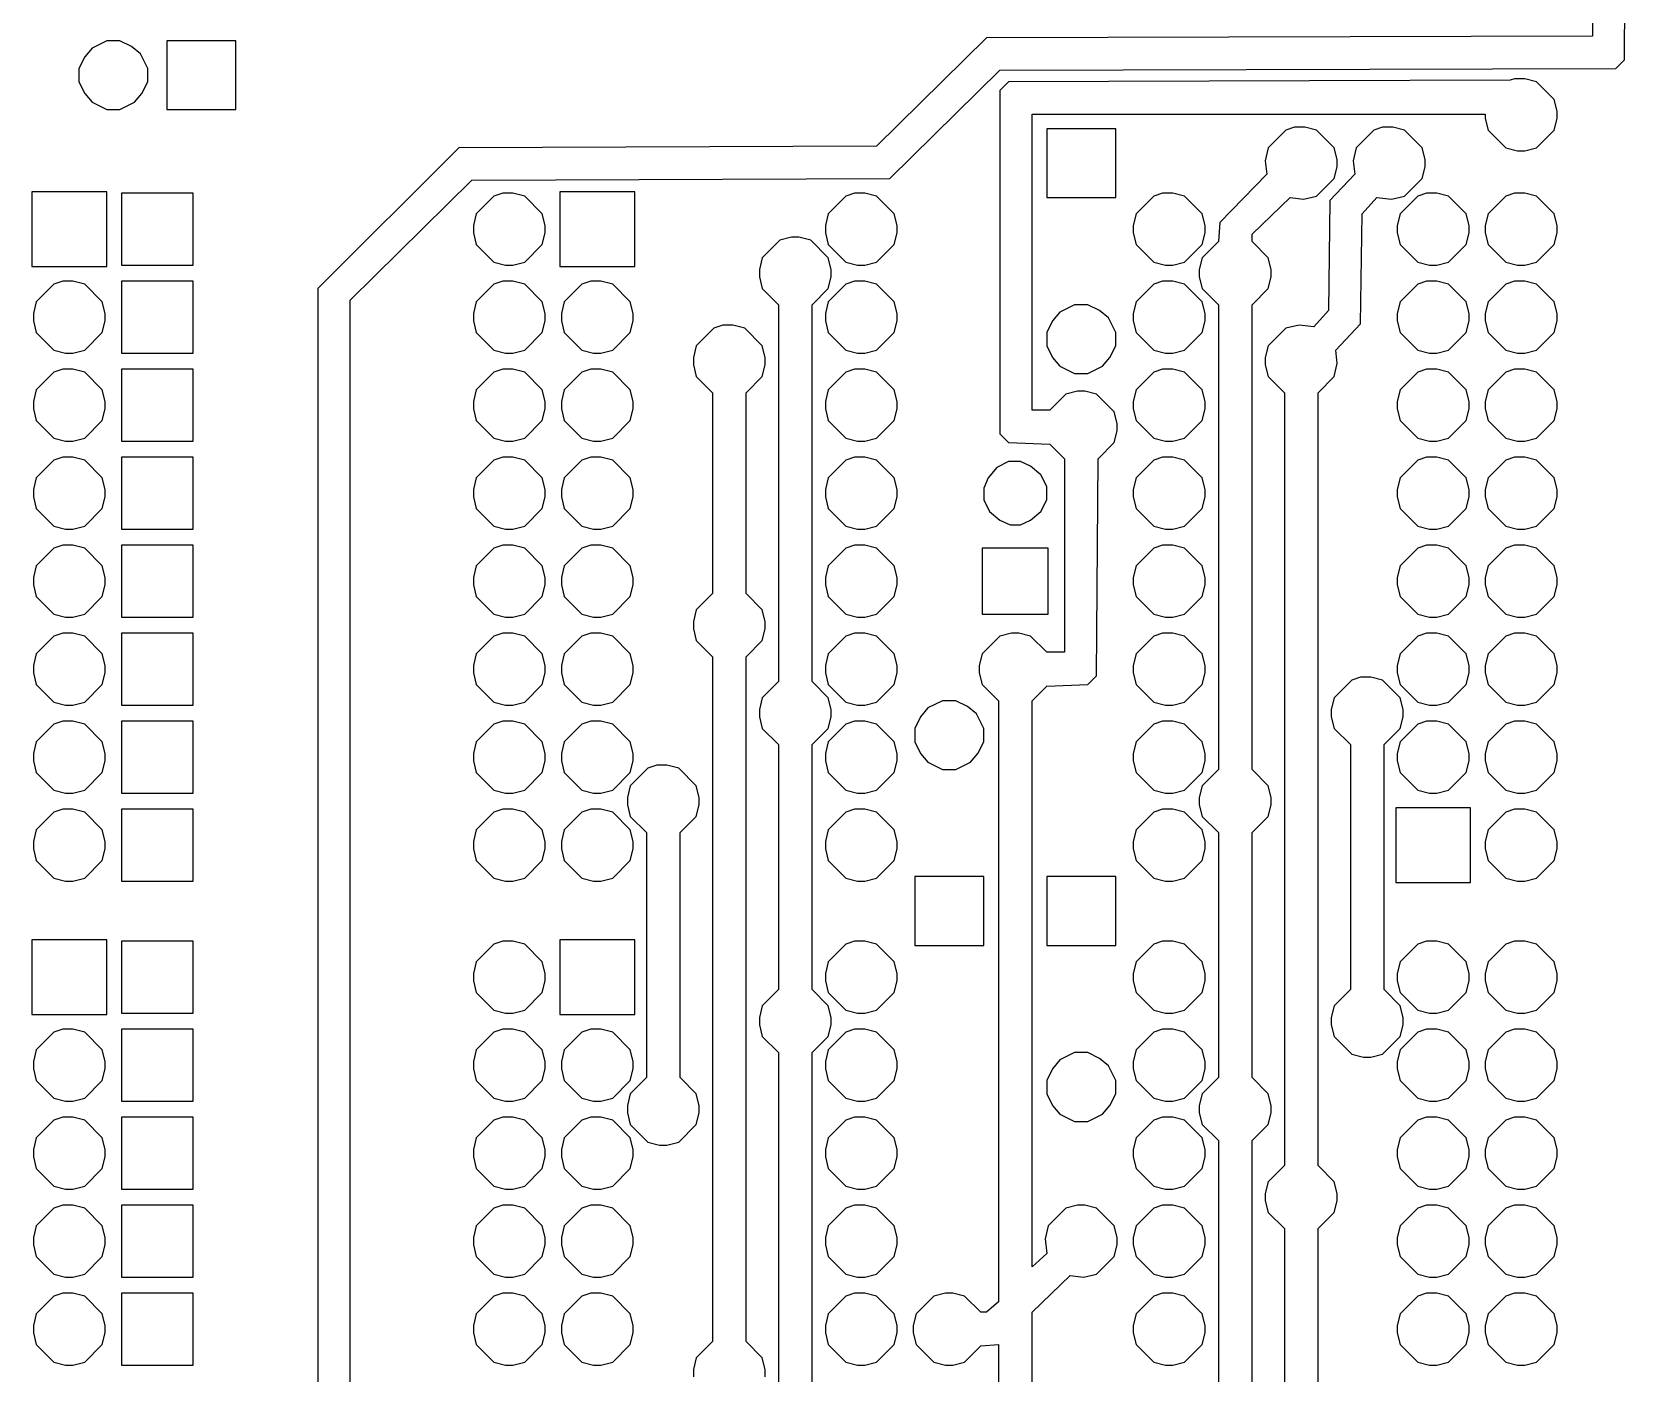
# Model space of a CAD drawing. Header units: millimetres. Extents: x 2 to 82, y 1 to 183.
# Drawn here: x 2.12 to 48.13, y 82.36 to 121.07 of the extents above; entities that cross this region are included whole.
import ezdxf

# ---------------------------------------------------------------- set-up
doc = ezdxf.new("R2010")
doc.units = ezdxf.units.MM
doc.layers.add('Default', color=70, linetype='Continuous')

msp = doc.modelspace()

# ---------------------------------------------------------------- linework, layer by layer
at = {"layer": 'Default'}
for points in [[(47.159333, 129.074333), (47.159333, 120.946333), (29.675667, 120.904), (26.500667, 117.771333), (14.435667, 117.729), (10.371667, 113.665), (10.371667, 51.054)], [(11.303, 51.731333), (11.303, 113.326333), (14.816667, 116.797667), (26.881667, 116.84), (30.056667, 119.972667), (47.836667, 120.015), (48.090667, 120.269), (48.133, 129.074333)], [(4.275667, 120.819333), (4.275667, 120.819333), (3.852333, 120.607667), (3.640667, 120.353667), (3.471333, 120.015), (3.471333, 119.634), (3.640667, 119.295333), (3.852333, 119.041333), (4.275667, 118.829667), (4.656667, 118.829667), (5.08, 119.041333), (5.291667, 119.295333), (5.461, 119.634), (5.461, 120.015), (5.249333, 120.438333), (4.995333, 120.65), (4.656667, 120.819333), (4.275667, 120.819333)], [(6.011333, 120.819333), (6.011333, 120.819333), (6.011333, 118.829667), (8.001, 118.829667), (8.001, 120.819333), (6.011333, 120.819333)], [(44.915667, 119.718667), (44.915667, 119.718667), (44.788667, 119.676333), (30.310667, 119.634), (30.056667, 119.38), (30.056667, 109.474), (30.310667, 109.22), (31.496, 109.177667), (31.919333, 108.754333), (31.919333, 103.166333), (31.411333, 103.166333), (30.945667, 103.632), (30.607, 103.716667), (30.395333, 103.716667), (30.056667, 103.632), (29.548667, 103.124), (29.464, 102.785333), (29.464, 102.573667), (29.548667, 102.235), (30.014333, 101.769333), (30.014333, 84.412667), (29.675667, 84.116333), (29.506333, 84.116333), (29.040667, 84.582), (28.702, 84.666667), (28.490333, 84.666667), (28.151667, 84.582), (27.643667, 84.074), (27.559, 83.735333), (27.559, 83.523667), (27.643667, 83.185), (28.151667, 82.677), (28.490333, 82.592333), (28.702, 82.592333), (29.040667, 82.677), (29.506333, 83.142667), (30.014333, 83.185), (30.014333, 62.822667)], [(30.988, 63.838667), (30.988, 84.116333), (32.088667, 85.174667), (32.469667, 85.132333), (32.850667, 85.217), (33.358667, 85.725), (33.443333, 86.063667), (33.443333, 86.275333), (33.358667, 86.614), (32.850667, 87.122), (32.512, 87.206667), (32.300333, 87.206667), (31.961667, 87.122), (31.453667, 86.614), (31.369, 86.233), (31.411333, 85.809667), (30.988, 85.428667), (30.988, 101.769333), (31.411333, 102.192667), (32.596667, 102.235), (32.850667, 102.489), (32.893, 108.754333), (33.358667, 109.22), (33.443333, 109.558667), (33.443333, 109.770333), (33.358667, 110.109), (32.850667, 110.617), (32.512, 110.701667), (32.300333, 110.701667), (31.961667, 110.617), (31.496, 110.151333), (30.988, 110.151333), (30.988, 118.702667), (44.069, 118.702667), (44.069, 118.575667), (44.153667, 118.237), (44.661667, 117.729), (45.000333, 117.644333), (45.212, 117.644333), (45.550667, 117.729), (46.058667, 118.237), (46.143333, 118.575667), (46.143333, 118.787333), (46.058667, 119.126), (45.550667, 119.634), (45.212, 119.718667), (44.915667, 119.718667)], [(31.411333, 118.279333), (31.411333, 118.279333), (31.411333, 116.289667), (33.401, 116.289667), (33.401, 118.279333), (31.411333, 118.279333)], [(38.565667, 118.321667), (38.565667, 118.321667), (38.311667, 118.237), (37.803667, 117.729), (37.719, 117.348), (37.761333, 116.967), (36.406667, 115.57), (36.364333, 115.019667), (35.898667, 114.554), (35.814, 114.215333), (35.814, 114.003667), (35.898667, 113.665), (36.364333, 113.199333), (36.364333, 99.779667), (35.898667, 99.314), (35.814, 98.975333), (35.814, 98.763667), (35.898667, 98.425), (36.364333, 97.959333), (36.364333, 90.889667), (35.898667, 90.424), (35.814, 90.085333), (35.814, 89.873667), (35.898667, 89.535), (36.364333, 89.069333), (36.364333, 78.189667)], [(37.338, 78.189667), (37.338, 89.069333), (37.803667, 89.535), (37.888333, 89.873667), (37.888333, 90.085333), (37.803667, 90.424), (37.338, 90.889667), (37.338, 97.959333), (37.803667, 98.425), (37.888333, 98.763667), (37.888333, 98.975333), (37.803667, 99.314), (37.338, 99.779667), (37.338, 113.199333), (37.803667, 113.665), (37.888333, 114.003667), (37.888333, 114.215333), (37.803667, 114.554), (37.338, 115.019667), (37.338, 115.231333), (38.438667, 116.289667), (38.819667, 116.247333), (39.200667, 116.332), (39.708667, 116.84), (39.793333, 117.178667), (39.793333, 117.390333), (39.708667, 117.729), (39.200667, 118.237), (38.862, 118.321667), (38.565667, 118.321667)], [(41.105667, 118.321667), (41.105667, 118.321667), (40.851667, 118.237), (40.343667, 117.729), (40.259, 117.348), (40.301333, 116.967), (39.581667, 116.205), (39.539333, 113.03), (39.116, 112.564333), (38.692667, 112.606667), (38.311667, 112.522), (37.803667, 112.014), (37.719, 111.675333), (37.719, 111.463667), (37.803667, 111.125), (38.269333, 110.659333), (38.269333, 88.349667), (37.803667, 87.884), (37.719, 87.545333), (37.719, 87.333667), (37.803667, 86.995), (38.269333, 86.529333), (38.269333, 66.759667)], [(39.243, 66.759667), (39.243, 86.529333), (39.708667, 86.995), (39.793333, 87.333667), (39.793333, 87.545333), (39.708667, 87.884), (39.243, 88.349667), (39.243, 110.659333), (39.708667, 111.125), (39.793333, 111.506), (39.751, 111.887), (40.470667, 112.649), (40.513, 115.824), (40.936333, 116.289667), (41.359667, 116.247333), (41.740667, 116.332), (42.248667, 116.84), (42.333333, 117.178667), (42.333333, 117.390333), (42.248667, 117.729), (41.740667, 118.237), (41.402, 118.321667), (41.105667, 118.321667)], [(2.116667, 116.459), (2.116667, 116.459), (2.116667, 114.3), (4.275667, 114.3), (4.275667, 116.459), (2.116667, 116.459)], [(17.356667, 116.459), (17.356667, 116.459), (17.356667, 114.3), (19.515667, 114.3), (19.515667, 116.459), (17.356667, 116.459)], [(4.699, 116.416667), (4.699, 116.416667), (4.699, 114.342333), (6.773333, 114.342333), (6.773333, 116.416667), (4.699, 116.416667)], [(15.705667, 116.416667), (15.705667, 116.416667), (15.451667, 116.332), (14.943667, 115.824), (14.859, 115.485333), (14.859, 115.273667), (14.943667, 114.935), (15.451667, 114.427), (15.790333, 114.342333), (16.002, 114.342333), (16.340667, 114.427), (16.848667, 114.935), (16.933333, 115.273667), (16.933333, 115.485333), (16.848667, 115.824), (16.340667, 116.332), (16.002, 116.416667), (15.705667, 116.416667)], [(25.865667, 116.416667), (25.865667, 116.416667), (25.611667, 116.332), (25.103667, 115.824), (25.019, 115.485333), (25.019, 115.273667), (25.103667, 114.935), (25.611667, 114.427), (25.950333, 114.342333), (26.162, 114.342333), (26.500667, 114.427), (27.008667, 114.935), (27.093333, 115.273667), (27.093333, 115.485333), (27.008667, 115.824), (26.500667, 116.332), (26.162, 116.416667), (25.865667, 116.416667)], [(34.755667, 116.416667), (34.755667, 116.416667), (34.501667, 116.332), (33.993667, 115.824), (33.909, 115.485333), (33.909, 115.273667), (33.993667, 114.935), (34.501667, 114.427), (34.840333, 114.342333), (35.052, 114.342333), (35.390667, 114.427), (35.898667, 114.935), (35.983333, 115.273667), (35.983333, 115.485333), (35.898667, 115.824), (35.390667, 116.332), (35.052, 116.416667), (34.755667, 116.416667)], [(42.375667, 116.416667), (42.375667, 116.416667), (42.121667, 116.332), (41.613667, 115.824), (41.529, 115.485333), (41.529, 115.273667), (41.613667, 114.935), (42.121667, 114.427), (42.460333, 114.342333), (42.672, 114.342333), (43.010667, 114.427), (43.518667, 114.935), (43.603333, 115.273667), (43.603333, 115.485333), (43.518667, 115.824), (43.010667, 116.332), (42.672, 116.416667), (42.375667, 116.416667)], [(44.915667, 116.416667), (44.915667, 116.416667), (44.661667, 116.332), (44.153667, 115.824), (44.069, 115.485333), (44.069, 115.273667), (44.153667, 114.935), (44.661667, 114.427), (45.000333, 114.342333), (45.212, 114.342333), (45.550667, 114.427), (46.058667, 114.935), (46.143333, 115.273667), (46.143333, 115.485333), (46.058667, 115.824), (45.550667, 116.332), (45.212, 116.416667), (44.915667, 116.416667)], [(24.638, 80.729667), (24.638, 91.609333), (25.103667, 92.075), (25.188333, 92.413667), (25.188333, 92.625333), (25.103667, 92.964), (24.638, 93.429667), (24.638, 100.499333), (25.103667, 100.965), (25.188333, 101.303667), (25.188333, 101.515333), (25.103667, 101.854), (24.638, 102.319667), (24.638, 113.199333), (25.103667, 113.665), (25.188333, 114.003667), (25.188333, 114.215333), (25.103667, 114.554), (24.595667, 115.062), (24.257, 115.146667), (24.045333, 115.146667), (23.706667, 115.062), (23.198667, 114.554), (23.114, 114.215333), (23.114, 114.003667), (23.198667, 113.665), (23.664333, 113.199333), (23.664333, 102.319667), (23.198667, 101.854), (23.114, 101.515333), (23.114, 101.303667), (23.198667, 100.965), (23.664333, 100.499333), (23.664333, 93.429667), (23.198667, 92.964), (23.114, 92.625333), (23.114, 92.413667), (23.198667, 92.075), (23.664333, 91.609333), (23.664333, 80.729667)], [(3.005667, 113.876667), (3.005667, 113.876667), (2.751667, 113.792), (2.243667, 113.284), (2.159, 112.945333), (2.159, 112.733667), (2.243667, 112.395), (2.751667, 111.887), (3.090333, 111.802333), (3.302, 111.802333), (3.640667, 111.887), (4.148667, 112.395), (4.233333, 112.733667), (4.233333, 112.945333), (4.148667, 113.284), (3.640667, 113.792), (3.302, 113.876667), (3.005667, 113.876667)], [(4.699, 113.876667), (4.699, 113.876667), (4.699, 111.802333), (6.773333, 111.802333), (6.773333, 113.876667), (4.699, 113.876667)], [(15.705667, 113.876667), (15.705667, 113.876667), (15.451667, 113.792), (14.943667, 113.284), (14.859, 112.945333), (14.859, 112.733667), (14.943667, 112.395), (15.451667, 111.887), (15.790333, 111.802333), (16.002, 111.802333), (16.340667, 111.887), (16.848667, 112.395), (16.933333, 112.733667), (16.933333, 112.945333), (16.848667, 113.284), (16.340667, 113.792), (16.002, 113.876667), (15.705667, 113.876667)], [(18.245667, 113.876667), (18.245667, 113.876667), (17.991667, 113.792), (17.483667, 113.284), (17.399, 112.945333), (17.399, 112.733667), (17.483667, 112.395), (17.991667, 111.887), (18.330333, 111.802333), (18.542, 111.802333), (18.880667, 111.887), (19.388667, 112.395), (19.473333, 112.733667), (19.473333, 112.945333), (19.388667, 113.284), (18.880667, 113.792), (18.542, 113.876667), (18.245667, 113.876667)], [(25.865667, 113.876667), (25.865667, 113.876667), (25.611667, 113.792), (25.103667, 113.284), (25.019, 112.945333), (25.019, 112.733667), (25.103667, 112.395), (25.611667, 111.887), (25.950333, 111.802333), (26.162, 111.802333), (26.500667, 111.887), (27.008667, 112.395), (27.093333, 112.733667), (27.093333, 112.945333), (27.008667, 113.284), (26.500667, 113.792), (26.162, 113.876667), (25.865667, 113.876667)], [(34.755667, 113.876667), (34.755667, 113.876667), (34.501667, 113.792), (33.993667, 113.284), (33.909, 112.945333), (33.909, 112.733667), (33.993667, 112.395), (34.501667, 111.887), (34.840333, 111.802333), (35.052, 111.802333), (35.390667, 111.887), (35.898667, 112.395), (35.983333, 112.733667), (35.983333, 112.945333), (35.898667, 113.284), (35.390667, 113.792), (35.052, 113.876667), (34.755667, 113.876667)], [(42.375667, 113.876667), (42.375667, 113.876667), (42.121667, 113.792), (41.613667, 113.284), (41.529, 112.945333), (41.529, 112.733667), (41.613667, 112.395), (42.121667, 111.887), (42.460333, 111.802333), (42.672, 111.802333), (43.010667, 111.887), (43.518667, 112.395), (43.603333, 112.733667), (43.603333, 112.945333), (43.518667, 113.284), (43.010667, 113.792), (42.672, 113.876667), (42.375667, 113.876667)], [(44.915667, 113.876667), (44.915667, 113.876667), (44.661667, 113.792), (44.153667, 113.284), (44.069, 112.945333), (44.069, 112.733667), (44.153667, 112.395), (44.661667, 111.887), (45.000333, 111.802333), (45.212, 111.802333), (45.550667, 111.887), (46.058667, 112.395), (46.143333, 112.733667), (46.143333, 112.945333), (46.058667, 113.284), (45.550667, 113.792), (45.212, 113.876667), (44.915667, 113.876667)], [(32.215667, 113.199333), (32.215667, 113.199333), (31.792333, 112.987667), (31.580667, 112.733667), (31.411333, 112.395), (31.411333, 112.014), (31.580667, 111.675333), (31.792333, 111.421333), (32.215667, 111.209667), (32.596667, 111.209667), (33.02, 111.421333), (33.231667, 111.675333), (33.401, 112.014), (33.401, 112.395), (33.189333, 112.818333), (32.935333, 113.03), (32.596667, 113.199333), (32.215667, 113.199333)], [(22.055667, 112.606667), (22.055667, 112.606667), (21.801667, 112.522), (21.293667, 112.014), (21.209, 111.675333), (21.209, 111.463667), (21.293667, 111.125), (21.759333, 110.659333), (21.759333, 104.859667), (21.293667, 104.394), (21.209, 104.055333), (21.209, 103.843667), (21.293667, 103.505), (21.759333, 103.039333), (21.759333, 83.269667), (21.293667, 82.804), (21.209, 82.465333), (21.209, 82.253667)], [(23.283333, 82.253667), (23.283333, 82.465333), (23.198667, 82.804), (22.733, 83.269667), (22.733, 103.039333), (23.198667, 103.505), (23.283333, 103.843667), (23.283333, 104.055333), (23.198667, 104.394), (22.733, 104.859667), (22.733, 110.659333), (23.198667, 111.125), (23.283333, 111.463667), (23.283333, 111.675333), (23.198667, 112.014), (22.690667, 112.522), (22.352, 112.606667), (22.055667, 112.606667)], [(3.005667, 111.336667), (3.005667, 111.336667), (2.751667, 111.252), (2.243667, 110.744), (2.159, 110.405333), (2.159, 110.193667), (2.243667, 109.855), (2.751667, 109.347), (3.090333, 109.262333), (3.302, 109.262333), (3.640667, 109.347), (4.148667, 109.855), (4.233333, 110.193667), (4.233333, 110.405333), (4.148667, 110.744), (3.640667, 111.252), (3.302, 111.336667), (3.005667, 111.336667)], [(4.699, 111.336667), (4.699, 111.336667), (4.699, 109.262333), (6.773333, 109.262333), (6.773333, 111.336667), (4.699, 111.336667)], [(15.705667, 111.336667), (15.705667, 111.336667), (15.451667, 111.252), (14.943667, 110.744), (14.859, 110.405333), (14.859, 110.193667), (14.943667, 109.855), (15.451667, 109.347), (15.790333, 109.262333), (16.002, 109.262333), (16.340667, 109.347), (16.848667, 109.855), (16.933333, 110.193667), (16.933333, 110.405333), (16.848667, 110.744), (16.340667, 111.252), (16.002, 111.336667), (15.705667, 111.336667)], [(18.245667, 111.336667), (18.245667, 111.336667), (17.991667, 111.252), (17.483667, 110.744), (17.399, 110.405333), (17.399, 110.193667), (17.483667, 109.855), (17.991667, 109.347), (18.330333, 109.262333), (18.542, 109.262333), (18.880667, 109.347), (19.388667, 109.855), (19.473333, 110.193667), (19.473333, 110.405333), (19.388667, 110.744), (18.880667, 111.252), (18.542, 111.336667), (18.245667, 111.336667)], [(25.865667, 111.336667), (25.865667, 111.336667), (25.611667, 111.252), (25.103667, 110.744), (25.019, 110.405333), (25.019, 110.193667), (25.103667, 109.855), (25.611667, 109.347), (25.950333, 109.262333), (26.162, 109.262333), (26.500667, 109.347), (27.008667, 109.855), (27.093333, 110.193667), (27.093333, 110.405333), (27.008667, 110.744), (26.500667, 111.252), (26.162, 111.336667), (25.865667, 111.336667)], [(34.755667, 111.336667), (34.755667, 111.336667), (34.501667, 111.252), (33.993667, 110.744), (33.909, 110.405333), (33.909, 110.193667), (33.993667, 109.855), (34.501667, 109.347), (34.840333, 109.262333), (35.052, 109.262333), (35.390667, 109.347), (35.898667, 109.855), (35.983333, 110.193667), (35.983333, 110.405333), (35.898667, 110.744), (35.390667, 111.252), (35.052, 111.336667), (34.755667, 111.336667)], [(42.375667, 111.336667), (42.375667, 111.336667), (42.121667, 111.252), (41.613667, 110.744), (41.529, 110.405333), (41.529, 110.193667), (41.613667, 109.855), (42.121667, 109.347), (42.460333, 109.262333), (42.672, 109.262333), (43.010667, 109.347), (43.518667, 109.855), (43.603333, 110.193667), (43.603333, 110.405333), (43.518667, 110.744), (43.010667, 111.252), (42.672, 111.336667), (42.375667, 111.336667)], [(44.915667, 111.336667), (44.915667, 111.336667), (44.661667, 111.252), (44.153667, 110.744), (44.069, 110.405333), (44.069, 110.193667), (44.153667, 109.855), (44.661667, 109.347), (45.000333, 109.262333), (45.212, 109.262333), (45.550667, 109.347), (46.058667, 109.855), (46.143333, 110.193667), (46.143333, 110.405333), (46.058667, 110.744), (45.550667, 111.252), (45.212, 111.336667), (44.915667, 111.336667)], [(3.005667, 108.796667), (3.005667, 108.796667), (2.751667, 108.712), (2.243667, 108.204), (2.159, 107.865333), (2.159, 107.653667), (2.243667, 107.315), (2.751667, 106.807), (3.090333, 106.722333), (3.302, 106.722333), (3.640667, 106.807), (4.148667, 107.315), (4.233333, 107.653667), (4.233333, 107.865333), (4.148667, 108.204), (3.640667, 108.712), (3.302, 108.796667), (3.005667, 108.796667)], [(4.699, 108.796667), (4.699, 108.796667), (4.699, 106.722333), (6.773333, 106.722333), (6.773333, 108.796667), (4.699, 108.796667)], [(15.705667, 108.796667), (15.705667, 108.796667), (15.451667, 108.712), (14.943667, 108.204), (14.859, 107.865333), (14.859, 107.653667), (14.943667, 107.315), (15.451667, 106.807), (15.790333, 106.722333), (16.002, 106.722333), (16.340667, 106.807), (16.848667, 107.315), (16.933333, 107.653667), (16.933333, 107.865333), (16.848667, 108.204), (16.340667, 108.712), (16.002, 108.796667), (15.705667, 108.796667)], [(18.245667, 108.796667), (18.245667, 108.796667), (17.991667, 108.712), (17.483667, 108.204), (17.399, 107.865333), (17.399, 107.653667), (17.483667, 107.315), (17.991667, 106.807), (18.330333, 106.722333), (18.542, 106.722333), (18.880667, 106.807), (19.388667, 107.315), (19.473333, 107.653667), (19.473333, 107.865333), (19.388667, 108.204), (18.880667, 108.712), (18.542, 108.796667), (18.245667, 108.796667)], [(25.865667, 108.796667), (25.865667, 108.796667), (25.611667, 108.712), (25.103667, 108.204), (25.019, 107.865333), (25.019, 107.653667), (25.103667, 107.315), (25.611667, 106.807), (25.950333, 106.722333), (26.162, 106.722333), (26.500667, 106.807), (27.008667, 107.315), (27.093333, 107.653667), (27.093333, 107.865333), (27.008667, 108.204), (26.500667, 108.712), (26.162, 108.796667), (25.865667, 108.796667)], [(30.310667, 108.669667), (30.310667, 108.669667), (29.972, 108.500333), (29.718, 108.204), (29.591, 107.907667), (29.591, 107.569), (29.760333, 107.230333), (30.056667, 106.976333), (30.353, 106.849333), (30.649333, 106.849333), (30.945667, 106.976333), (31.242, 107.230333), (31.411333, 107.569), (31.411333, 107.95), (31.242, 108.288667), (30.945667, 108.542667), (30.649333, 108.669667), (30.310667, 108.669667)], [(34.755667, 108.796667), (34.755667, 108.796667), (34.501667, 108.712), (33.993667, 108.204), (33.909, 107.865333), (33.909, 107.653667), (33.993667, 107.315), (34.501667, 106.807), (34.840333, 106.722333), (35.052, 106.722333), (35.390667, 106.807), (35.898667, 107.315), (35.983333, 107.653667), (35.983333, 107.865333), (35.898667, 108.204), (35.390667, 108.712), (35.052, 108.796667), (34.755667, 108.796667)], [(42.375667, 108.796667), (42.375667, 108.796667), (42.121667, 108.712), (41.613667, 108.204), (41.529, 107.865333), (41.529, 107.653667), (41.613667, 107.315), (42.121667, 106.807), (42.460333, 106.722333), (42.672, 106.722333), (43.010667, 106.807), (43.518667, 107.315), (43.603333, 107.653667), (43.603333, 107.865333), (43.518667, 108.204), (43.010667, 108.712), (42.672, 108.796667), (42.375667, 108.796667)], [(44.915667, 108.796667), (44.915667, 108.796667), (44.661667, 108.712), (44.153667, 108.204), (44.069, 107.865333), (44.069, 107.653667), (44.153667, 107.315), (44.661667, 106.807), (45.000333, 106.722333), (45.212, 106.722333), (45.550667, 106.807), (46.058667, 107.315), (46.143333, 107.653667), (46.143333, 107.865333), (46.058667, 108.204), (45.550667, 108.712), (45.212, 108.796667), (44.915667, 108.796667)], [(3.005667, 106.256667), (3.005667, 106.256667), (2.751667, 106.172), (2.243667, 105.664), (2.159, 105.325333), (2.159, 105.113667), (2.243667, 104.775), (2.751667, 104.267), (3.090333, 104.182333), (3.302, 104.182333), (3.640667, 104.267), (4.148667, 104.775), (4.233333, 105.113667), (4.233333, 105.325333), (4.148667, 105.664), (3.640667, 106.172), (3.302, 106.256667), (3.005667, 106.256667)], [(4.699, 106.256667), (4.699, 106.256667), (4.699, 104.182333), (6.773333, 104.182333), (6.773333, 106.256667), (4.699, 106.256667)], [(15.705667, 106.256667), (15.705667, 106.256667), (15.451667, 106.172), (14.943667, 105.664), (14.859, 105.325333), (14.859, 105.113667), (14.943667, 104.775), (15.451667, 104.267), (15.790333, 104.182333), (16.002, 104.182333), (16.340667, 104.267), (16.848667, 104.775), (16.933333, 105.113667), (16.933333, 105.325333), (16.848667, 105.664), (16.340667, 106.172), (16.002, 106.256667), (15.705667, 106.256667)], [(18.245667, 106.256667), (18.245667, 106.256667), (17.991667, 106.172), (17.483667, 105.664), (17.399, 105.325333), (17.399, 105.113667), (17.483667, 104.775), (17.991667, 104.267), (18.330333, 104.182333), (18.542, 104.182333), (18.880667, 104.267), (19.388667, 104.775), (19.473333, 105.113667), (19.473333, 105.325333), (19.388667, 105.664), (18.880667, 106.172), (18.542, 106.256667), (18.245667, 106.256667)], [(25.865667, 106.256667), (25.865667, 106.256667), (25.611667, 106.172), (25.103667, 105.664), (25.019, 105.325333), (25.019, 105.113667), (25.103667, 104.775), (25.611667, 104.267), (25.950333, 104.182333), (26.162, 104.182333), (26.500667, 104.267), (27.008667, 104.775), (27.093333, 105.113667), (27.093333, 105.325333), (27.008667, 105.664), (26.500667, 106.172), (26.162, 106.256667), (25.865667, 106.256667)], [(29.548667, 106.172), (29.548667, 106.172), (29.548667, 104.267), (31.453667, 104.267), (31.453667, 106.172), (29.548667, 106.172)], [(34.755667, 106.256667), (34.755667, 106.256667), (34.501667, 106.172), (33.993667, 105.664), (33.909, 105.325333), (33.909, 105.113667), (33.993667, 104.775), (34.501667, 104.267), (34.840333, 104.182333), (35.052, 104.182333), (35.390667, 104.267), (35.898667, 104.775), (35.983333, 105.113667), (35.983333, 105.325333), (35.898667, 105.664), (35.390667, 106.172), (35.052, 106.256667), (34.755667, 106.256667)], [(42.375667, 106.256667), (42.375667, 106.256667), (42.121667, 106.172), (41.613667, 105.664), (41.529, 105.325333), (41.529, 105.113667), (41.613667, 104.775), (42.121667, 104.267), (42.460333, 104.182333), (42.672, 104.182333), (43.010667, 104.267), (43.518667, 104.775), (43.603333, 105.113667), (43.603333, 105.325333), (43.518667, 105.664), (43.010667, 106.172), (42.672, 106.256667), (42.375667, 106.256667)], [(44.915667, 106.256667), (44.915667, 106.256667), (44.661667, 106.172), (44.153667, 105.664), (44.069, 105.325333), (44.069, 105.113667), (44.153667, 104.775), (44.661667, 104.267), (45.000333, 104.182333), (45.212, 104.182333), (45.550667, 104.267), (46.058667, 104.775), (46.143333, 105.113667), (46.143333, 105.325333), (46.058667, 105.664), (45.550667, 106.172), (45.212, 106.256667), (44.915667, 106.256667)], [(3.005667, 103.716667), (3.005667, 103.716667), (2.751667, 103.632), (2.243667, 103.124), (2.159, 102.785333), (2.159, 102.573667), (2.243667, 102.235), (2.751667, 101.727), (3.090333, 101.642333), (3.302, 101.642333), (3.640667, 101.727), (4.148667, 102.235), (4.233333, 102.573667), (4.233333, 102.785333), (4.148667, 103.124), (3.640667, 103.632), (3.302, 103.716667), (3.005667, 103.716667)], [(4.699, 103.716667), (4.699, 103.716667), (4.699, 101.642333), (6.773333, 101.642333), (6.773333, 103.716667), (4.699, 103.716667)], [(15.705667, 103.716667), (15.705667, 103.716667), (15.451667, 103.632), (14.943667, 103.124), (14.859, 102.785333), (14.859, 102.573667), (14.943667, 102.235), (15.451667, 101.727), (15.790333, 101.642333), (16.002, 101.642333), (16.340667, 101.727), (16.848667, 102.235), (16.933333, 102.573667), (16.933333, 102.785333), (16.848667, 103.124), (16.340667, 103.632), (16.002, 103.716667), (15.705667, 103.716667)], [(18.245667, 103.716667), (18.245667, 103.716667), (17.991667, 103.632), (17.483667, 103.124), (17.399, 102.785333), (17.399, 102.573667), (17.483667, 102.235), (17.991667, 101.727), (18.330333, 101.642333), (18.542, 101.642333), (18.880667, 101.727), (19.388667, 102.235), (19.473333, 102.573667), (19.473333, 102.785333), (19.388667, 103.124), (18.880667, 103.632), (18.542, 103.716667), (18.245667, 103.716667)], [(25.865667, 103.716667), (25.865667, 103.716667), (25.611667, 103.632), (25.103667, 103.124), (25.019, 102.785333), (25.019, 102.573667), (25.103667, 102.235), (25.611667, 101.727), (25.950333, 101.642333), (26.162, 101.642333), (26.500667, 101.727), (27.008667, 102.235), (27.093333, 102.573667), (27.093333, 102.785333), (27.008667, 103.124), (26.500667, 103.632), (26.162, 103.716667), (25.865667, 103.716667)], [(34.755667, 103.716667), (34.755667, 103.716667), (34.501667, 103.632), (33.993667, 103.124), (33.909, 102.785333), (33.909, 102.573667), (33.993667, 102.235), (34.501667, 101.727), (34.840333, 101.642333), (35.052, 101.642333), (35.390667, 101.727), (35.898667, 102.235), (35.983333, 102.573667), (35.983333, 102.785333), (35.898667, 103.124), (35.390667, 103.632), (35.052, 103.716667), (34.755667, 103.716667)], [(42.375667, 103.716667), (42.375667, 103.716667), (42.121667, 103.632), (41.613667, 103.124), (41.529, 102.785333), (41.529, 102.573667), (41.613667, 102.235), (42.121667, 101.727), (42.460333, 101.642333), (42.672, 101.642333), (43.010667, 101.727), (43.518667, 102.235), (43.603333, 102.573667), (43.603333, 102.785333), (43.518667, 103.124), (43.010667, 103.632), (42.672, 103.716667), (42.375667, 103.716667)], [(44.915667, 103.716667), (44.915667, 103.716667), (44.661667, 103.632), (44.153667, 103.124), (44.069, 102.785333), (44.069, 102.573667), (44.153667, 102.235), (44.661667, 101.727), (45.000333, 101.642333), (45.212, 101.642333), (45.550667, 101.727), (46.058667, 102.235), (46.143333, 102.573667), (46.143333, 102.785333), (46.058667, 103.124), (45.550667, 103.632), (45.212, 103.716667), (44.915667, 103.716667)], [(40.470667, 102.446667), (40.470667, 102.446667), (40.216667, 102.362), (39.708667, 101.854), (39.624, 101.515333), (39.624, 101.303667), (39.708667, 100.965), (40.174333, 100.499333), (40.174333, 93.429667), (39.708667, 92.964), (39.624, 92.625333), (39.624, 92.413667), (39.708667, 92.075), (40.216667, 91.567), (40.555333, 91.482333), (40.767, 91.482333), (41.105667, 91.567), (41.613667, 92.075), (41.698333, 92.413667), (41.698333, 92.625333), (41.613667, 92.964), (41.148, 93.429667), (41.148, 100.499333), (41.613667, 100.965), (41.698333, 101.303667), (41.698333, 101.515333), (41.613667, 101.854), (41.105667, 102.362), (40.767, 102.446667), (40.470667, 102.446667)], [(28.405667, 101.769333), (28.405667, 101.769333), (27.982333, 101.557667), (27.770667, 101.303667), (27.601333, 100.965), (27.601333, 100.584), (27.770667, 100.245333), (27.982333, 99.991333), (28.405667, 99.779667), (28.786667, 99.779667), (29.21, 99.991333), (29.421667, 100.245333), (29.591, 100.584), (29.591, 100.965), (29.379333, 101.388333), (29.125333, 101.6), (28.786667, 101.769333), (28.405667, 101.769333)], [(3.005667, 101.176667), (3.005667, 101.176667), (2.751667, 101.092), (2.243667, 100.584), (2.159, 100.245333), (2.159, 100.033667), (2.243667, 99.695), (2.751667, 99.187), (3.090333, 99.102333), (3.302, 99.102333), (3.640667, 99.187), (4.148667, 99.695), (4.233333, 100.033667), (4.233333, 100.245333), (4.148667, 100.584), (3.640667, 101.092), (3.302, 101.176667), (3.005667, 101.176667)], [(4.699, 101.176667), (4.699, 101.176667), (4.699, 99.102333), (6.773333, 99.102333), (6.773333, 101.176667), (4.699, 101.176667)], [(15.705667, 101.176667), (15.705667, 101.176667), (15.451667, 101.092), (14.943667, 100.584), (14.859, 100.245333), (14.859, 100.033667), (14.943667, 99.695), (15.451667, 99.187), (15.790333, 99.102333), (16.002, 99.102333), (16.340667, 99.187), (16.848667, 99.695), (16.933333, 100.033667), (16.933333, 100.245333), (16.848667, 100.584), (16.340667, 101.092), (16.002, 101.176667), (15.705667, 101.176667)], [(18.245667, 101.176667), (18.245667, 101.176667), (17.991667, 101.092), (17.483667, 100.584), (17.399, 100.245333), (17.399, 100.033667), (17.483667, 99.695), (17.991667, 99.187), (18.330333, 99.102333), (18.542, 99.102333), (18.880667, 99.187), (19.388667, 99.695), (19.473333, 100.033667), (19.473333, 100.245333), (19.388667, 100.584), (18.880667, 101.092), (18.542, 101.176667), (18.245667, 101.176667)], [(25.865667, 101.176667), (25.865667, 101.176667), (25.611667, 101.092), (25.103667, 100.584), (25.019, 100.245333), (25.019, 100.033667), (25.103667, 99.695), (25.611667, 99.187), (25.950333, 99.102333), (26.162, 99.102333), (26.500667, 99.187), (27.008667, 99.695), (27.093333, 100.033667), (27.093333, 100.245333), (27.008667, 100.584), (26.500667, 101.092), (26.162, 101.176667), (25.865667, 101.176667)], [(34.755667, 101.176667), (34.755667, 101.176667), (34.501667, 101.092), (33.993667, 100.584), (33.909, 100.245333), (33.909, 100.033667), (33.993667, 99.695), (34.501667, 99.187), (34.840333, 99.102333), (35.052, 99.102333), (35.390667, 99.187), (35.898667, 99.695), (35.983333, 100.033667), (35.983333, 100.245333), (35.898667, 100.584), (35.390667, 101.092), (35.052, 101.176667), (34.755667, 101.176667)], [(42.375667, 101.176667), (42.375667, 101.176667), (42.121667, 101.092), (41.613667, 100.584), (41.529, 100.245333), (41.529, 100.033667), (41.613667, 99.695), (42.121667, 99.187), (42.460333, 99.102333), (42.672, 99.102333), (43.010667, 99.187), (43.518667, 99.695), (43.603333, 100.033667), (43.603333, 100.245333), (43.518667, 100.584), (43.010667, 101.092), (42.672, 101.176667), (42.375667, 101.176667)], [(44.915667, 101.176667), (44.915667, 101.176667), (44.661667, 101.092), (44.153667, 100.584), (44.069, 100.245333), (44.069, 100.033667), (44.153667, 99.695), (44.661667, 99.187), (45.000333, 99.102333), (45.212, 99.102333), (45.550667, 99.187), (46.058667, 99.695), (46.143333, 100.033667), (46.143333, 100.245333), (46.058667, 100.584), (45.550667, 101.092), (45.212, 101.176667), (44.915667, 101.176667)], [(20.150667, 99.906667), (20.150667, 99.906667), (19.896667, 99.822), (19.388667, 99.314), (19.304, 98.975333), (19.304, 98.763667), (19.388667, 98.425), (19.854333, 97.959333), (19.854333, 90.889667), (19.388667, 90.424), (19.304, 90.085333), (19.304, 89.873667), (19.388667, 89.535), (19.896667, 89.027), (20.235333, 88.942333), (20.447, 88.942333), (20.785667, 89.027), (21.293667, 89.535), (21.378333, 89.873667), (21.378333, 90.085333), (21.293667, 90.424), (20.828, 90.889667), (20.828, 97.959333), (21.293667, 98.425), (21.378333, 98.763667), (21.378333, 98.975333), (21.293667, 99.314), (20.785667, 99.822), (20.447, 99.906667), (20.150667, 99.906667)], [(3.005667, 98.636667), (3.005667, 98.636667), (2.751667, 98.552), (2.243667, 98.044), (2.159, 97.705333), (2.159, 97.493667), (2.243667, 97.155), (2.751667, 96.647), (3.090333, 96.562333), (3.302, 96.562333), (3.640667, 96.647), (4.148667, 97.155), (4.233333, 97.493667), (4.233333, 97.705333), (4.148667, 98.044), (3.640667, 98.552), (3.302, 98.636667), (3.005667, 98.636667)], [(4.699, 98.636667), (4.699, 98.636667), (4.699, 96.562333), (6.773333, 96.562333), (6.773333, 98.636667), (4.699, 98.636667)], [(15.705667, 98.636667), (15.705667, 98.636667), (15.451667, 98.552), (14.943667, 98.044), (14.859, 97.705333), (14.859, 97.493667), (14.943667, 97.155), (15.451667, 96.647), (15.790333, 96.562333), (16.002, 96.562333), (16.340667, 96.647), (16.848667, 97.155), (16.933333, 97.493667), (16.933333, 97.705333), (16.848667, 98.044), (16.340667, 98.552), (16.002, 98.636667), (15.705667, 98.636667)], [(18.245667, 98.636667), (18.245667, 98.636667), (17.991667, 98.552), (17.483667, 98.044), (17.399, 97.705333), (17.399, 97.493667), (17.483667, 97.155), (17.991667, 96.647), (18.330333, 96.562333), (18.542, 96.562333), (18.880667, 96.647), (19.388667, 97.155), (19.473333, 97.493667), (19.473333, 97.705333), (19.388667, 98.044), (18.880667, 98.552), (18.542, 98.636667), (18.245667, 98.636667)], [(25.865667, 98.636667), (25.865667, 98.636667), (25.611667, 98.552), (25.103667, 98.044), (25.019, 97.705333), (25.019, 97.493667), (25.103667, 97.155), (25.611667, 96.647), (25.950333, 96.562333), (26.162, 96.562333), (26.500667, 96.647), (27.008667, 97.155), (27.093333, 97.493667), (27.093333, 97.705333), (27.008667, 98.044), (26.500667, 98.552), (26.162, 98.636667), (25.865667, 98.636667)], [(34.755667, 98.636667), (34.755667, 98.636667), (34.501667, 98.552), (33.993667, 98.044), (33.909, 97.705333), (33.909, 97.493667), (33.993667, 97.155), (34.501667, 96.647), (34.840333, 96.562333), (35.052, 96.562333), (35.390667, 96.647), (35.898667, 97.155), (35.983333, 97.493667), (35.983333, 97.705333), (35.898667, 98.044), (35.390667, 98.552), (35.052, 98.636667), (34.755667, 98.636667)], [(41.486667, 98.679), (41.486667, 98.679), (41.486667, 96.52), (43.645667, 96.52), (43.645667, 98.679), (41.486667, 98.679)], [(44.915667, 98.636667), (44.915667, 98.636667), (44.661667, 98.552), (44.153667, 98.044), (44.069, 97.705333), (44.069, 97.493667), (44.153667, 97.155), (44.661667, 96.647), (45.000333, 96.562333), (45.212, 96.562333), (45.550667, 96.647), (46.058667, 97.155), (46.143333, 97.493667), (46.143333, 97.705333), (46.058667, 98.044), (45.550667, 98.552), (45.212, 98.636667), (44.915667, 98.636667)], [(27.601333, 96.689333), (27.601333, 96.689333), (27.601333, 94.699667), (29.591, 94.699667), (29.591, 96.689333), (27.601333, 96.689333)], [(31.411333, 96.689333), (31.411333, 96.689333), (31.411333, 94.699667), (33.401, 94.699667), (33.401, 96.689333), (31.411333, 96.689333)], [(2.116667, 94.869), (2.116667, 94.869), (2.116667, 92.71), (4.275667, 92.71), (4.275667, 94.869), (2.116667, 94.869)], [(4.699, 94.826667), (4.699, 94.826667), (4.699, 92.752333), (6.773333, 92.752333), (6.773333, 94.826667), (4.699, 94.826667)], [(15.705667, 94.826667), (15.705667, 94.826667), (15.451667, 94.742), (14.943667, 94.234), (14.859, 93.895333), (14.859, 93.683667), (14.943667, 93.345), (15.451667, 92.837), (15.790333, 92.752333), (16.002, 92.752333), (16.340667, 92.837), (16.848667, 93.345), (16.933333, 93.683667), (16.933333, 93.895333), (16.848667, 94.234), (16.340667, 94.742), (16.002, 94.826667), (15.705667, 94.826667)], [(17.356667, 94.869), (17.356667, 94.869), (17.356667, 92.71), (19.515667, 92.71), (19.515667, 94.869), (17.356667, 94.869)], [(25.865667, 94.826667), (25.865667, 94.826667), (25.611667, 94.742), (25.103667, 94.234), (25.019, 93.895333), (25.019, 93.683667), (25.103667, 93.345), (25.611667, 92.837), (25.950333, 92.752333), (26.162, 92.752333), (26.500667, 92.837), (27.008667, 93.345), (27.093333, 93.683667), (27.093333, 93.895333), (27.008667, 94.234), (26.500667, 94.742), (26.162, 94.826667), (25.865667, 94.826667)], [(34.755667, 94.826667), (34.755667, 94.826667), (34.501667, 94.742), (33.993667, 94.234), (33.909, 93.895333), (33.909, 93.683667), (33.993667, 93.345), (34.501667, 92.837), (34.840333, 92.752333), (35.052, 92.752333), (35.390667, 92.837), (35.898667, 93.345), (35.983333, 93.683667), (35.983333, 93.895333), (35.898667, 94.234), (35.390667, 94.742), (35.052, 94.826667), (34.755667, 94.826667)], [(42.375667, 94.826667), (42.375667, 94.826667), (42.121667, 94.742), (41.613667, 94.234), (41.529, 93.895333), (41.529, 93.683667), (41.613667, 93.345), (42.121667, 92.837), (42.460333, 92.752333), (42.672, 92.752333), (43.010667, 92.837), (43.518667, 93.345), (43.603333, 93.683667), (43.603333, 93.895333), (43.518667, 94.234), (43.010667, 94.742), (42.672, 94.826667), (42.375667, 94.826667)], [(44.915667, 94.826667), (44.915667, 94.826667), (44.661667, 94.742), (44.153667, 94.234), (44.069, 93.895333), (44.069, 93.683667), (44.153667, 93.345), (44.661667, 92.837), (45.000333, 92.752333), (45.212, 92.752333), (45.550667, 92.837), (46.058667, 93.345), (46.143333, 93.683667), (46.143333, 93.895333), (46.058667, 94.234), (45.550667, 94.742), (45.212, 94.826667), (44.915667, 94.826667)], [(3.005667, 92.286667), (3.005667, 92.286667), (2.751667, 92.202), (2.243667, 91.694), (2.159, 91.355333), (2.159, 91.143667), (2.243667, 90.805), (2.751667, 90.297), (3.090333, 90.212333), (3.302, 90.212333), (3.640667, 90.297), (4.148667, 90.805), (4.233333, 91.143667), (4.233333, 91.355333), (4.148667, 91.694), (3.640667, 92.202), (3.302, 92.286667), (3.005667, 92.286667)], [(4.699, 92.286667), (4.699, 92.286667), (4.699, 90.212333), (6.773333, 90.212333), (6.773333, 92.286667), (4.699, 92.286667)], [(15.705667, 92.286667), (15.705667, 92.286667), (15.451667, 92.202), (14.943667, 91.694), (14.859, 91.355333), (14.859, 91.143667), (14.943667, 90.805), (15.451667, 90.297), (15.790333, 90.212333), (16.002, 90.212333), (16.340667, 90.297), (16.848667, 90.805), (16.933333, 91.143667), (16.933333, 91.355333), (16.848667, 91.694), (16.340667, 92.202), (16.002, 92.286667), (15.705667, 92.286667)], [(18.245667, 92.286667), (18.245667, 92.286667), (17.991667, 92.202), (17.483667, 91.694), (17.399, 91.355333), (17.399, 91.143667), (17.483667, 90.805), (17.991667, 90.297), (18.330333, 90.212333), (18.542, 90.212333), (18.880667, 90.297), (19.388667, 90.805), (19.473333, 91.143667), (19.473333, 91.355333), (19.388667, 91.694), (18.880667, 92.202), (18.542, 92.286667), (18.245667, 92.286667)], [(25.865667, 92.286667), (25.865667, 92.286667), (25.611667, 92.202), (25.103667, 91.694), (25.019, 91.355333), (25.019, 91.143667), (25.103667, 90.805), (25.611667, 90.297), (25.950333, 90.212333), (26.162, 90.212333), (26.500667, 90.297), (27.008667, 90.805), (27.093333, 91.143667), (27.093333, 91.355333), (27.008667, 91.694), (26.500667, 92.202), (26.162, 92.286667), (25.865667, 92.286667)], [(34.755667, 92.286667), (34.755667, 92.286667), (34.501667, 92.202), (33.993667, 91.694), (33.909, 91.355333), (33.909, 91.143667), (33.993667, 90.805), (34.501667, 90.297), (34.840333, 90.212333), (35.052, 90.212333), (35.390667, 90.297), (35.898667, 90.805), (35.983333, 91.143667), (35.983333, 91.355333), (35.898667, 91.694), (35.390667, 92.202), (35.052, 92.286667), (34.755667, 92.286667)], [(42.375667, 92.286667), (42.375667, 92.286667), (42.121667, 92.202), (41.613667, 91.694), (41.529, 91.355333), (41.529, 91.143667), (41.613667, 90.805), (42.121667, 90.297), (42.460333, 90.212333), (42.672, 90.212333), (43.010667, 90.297), (43.518667, 90.805), (43.603333, 91.143667), (43.603333, 91.355333), (43.518667, 91.694), (43.010667, 92.202), (42.672, 92.286667), (42.375667, 92.286667)], [(44.915667, 92.286667), (44.915667, 92.286667), (44.661667, 92.202), (44.153667, 91.694), (44.069, 91.355333), (44.069, 91.143667), (44.153667, 90.805), (44.661667, 90.297), (45.000333, 90.212333), (45.212, 90.212333), (45.550667, 90.297), (46.058667, 90.805), (46.143333, 91.143667), (46.143333, 91.355333), (46.058667, 91.694), (45.550667, 92.202), (45.212, 92.286667), (44.915667, 92.286667)], [(32.215667, 91.609333), (32.215667, 91.609333), (31.792333, 91.397667), (31.580667, 91.143667), (31.411333, 90.805), (31.411333, 90.424), (31.580667, 90.085333), (31.792333, 89.831333), (32.215667, 89.619667), (32.596667, 89.619667), (33.02, 89.831333), (33.231667, 90.085333), (33.401, 90.424), (33.401, 90.805), (33.189333, 91.228333), (32.935333, 91.44), (32.596667, 91.609333), (32.215667, 91.609333)], [(3.005667, 89.746667), (3.005667, 89.746667), (2.751667, 89.662), (2.243667, 89.154), (2.159, 88.815333), (2.159, 88.603667), (2.243667, 88.265), (2.751667, 87.757), (3.090333, 87.672333), (3.302, 87.672333), (3.640667, 87.757), (4.148667, 88.265), (4.233333, 88.603667), (4.233333, 88.815333), (4.148667, 89.154), (3.640667, 89.662), (3.302, 89.746667), (3.005667, 89.746667)], [(4.699, 89.746667), (4.699, 89.746667), (4.699, 87.672333), (6.773333, 87.672333), (6.773333, 89.746667), (4.699, 89.746667)], [(15.705667, 89.746667), (15.705667, 89.746667), (15.451667, 89.662), (14.943667, 89.154), (14.859, 88.815333), (14.859, 88.603667), (14.943667, 88.265), (15.451667, 87.757), (15.790333, 87.672333), (16.002, 87.672333), (16.340667, 87.757), (16.848667, 88.265), (16.933333, 88.603667), (16.933333, 88.815333), (16.848667, 89.154), (16.340667, 89.662), (16.002, 89.746667), (15.705667, 89.746667)], [(18.245667, 89.746667), (18.245667, 89.746667), (17.991667, 89.662), (17.483667, 89.154), (17.399, 88.815333), (17.399, 88.603667), (17.483667, 88.265), (17.991667, 87.757), (18.330333, 87.672333), (18.542, 87.672333), (18.880667, 87.757), (19.388667, 88.265), (19.473333, 88.603667), (19.473333, 88.815333), (19.388667, 89.154), (18.880667, 89.662), (18.542, 89.746667), (18.245667, 89.746667)], [(25.865667, 89.746667), (25.865667, 89.746667), (25.611667, 89.662), (25.103667, 89.154), (25.019, 88.815333), (25.019, 88.603667), (25.103667, 88.265), (25.611667, 87.757), (25.950333, 87.672333), (26.162, 87.672333), (26.500667, 87.757), (27.008667, 88.265), (27.093333, 88.603667), (27.093333, 88.815333), (27.008667, 89.154), (26.500667, 89.662), (26.162, 89.746667), (25.865667, 89.746667)], [(34.755667, 89.746667), (34.755667, 89.746667), (34.501667, 89.662), (33.993667, 89.154), (33.909, 88.815333), (33.909, 88.603667), (33.993667, 88.265), (34.501667, 87.757), (34.840333, 87.672333), (35.052, 87.672333), (35.390667, 87.757), (35.898667, 88.265), (35.983333, 88.603667), (35.983333, 88.815333), (35.898667, 89.154), (35.390667, 89.662), (35.052, 89.746667), (34.755667, 89.746667)], [(42.375667, 89.746667), (42.375667, 89.746667), (42.121667, 89.662), (41.613667, 89.154), (41.529, 88.815333), (41.529, 88.603667), (41.613667, 88.265), (42.121667, 87.757), (42.460333, 87.672333), (42.672, 87.672333), (43.010667, 87.757), (43.518667, 88.265), (43.603333, 88.603667), (43.603333, 88.815333), (43.518667, 89.154), (43.010667, 89.662), (42.672, 89.746667), (42.375667, 89.746667)], [(44.915667, 89.746667), (44.915667, 89.746667), (44.661667, 89.662), (44.153667, 89.154), (44.069, 88.815333), (44.069, 88.603667), (44.153667, 88.265), (44.661667, 87.757), (45.000333, 87.672333), (45.212, 87.672333), (45.550667, 87.757), (46.058667, 88.265), (46.143333, 88.603667), (46.143333, 88.815333), (46.058667, 89.154), (45.550667, 89.662), (45.212, 89.746667), (44.915667, 89.746667)], [(3.005667, 87.206667), (3.005667, 87.206667), (2.751667, 87.122), (2.243667, 86.614), (2.159, 86.275333), (2.159, 86.063667), (2.243667, 85.725), (2.751667, 85.217), (3.090333, 85.132333), (3.302, 85.132333), (3.640667, 85.217), (4.148667, 85.725), (4.233333, 86.063667), (4.233333, 86.275333), (4.148667, 86.614), (3.640667, 87.122), (3.302, 87.206667), (3.005667, 87.206667)], [(4.699, 87.206667), (4.699, 87.206667), (4.699, 85.132333), (6.773333, 85.132333), (6.773333, 87.206667), (4.699, 87.206667)], [(15.705667, 87.206667), (15.705667, 87.206667), (15.451667, 87.122), (14.943667, 86.614), (14.859, 86.275333), (14.859, 86.063667), (14.943667, 85.725), (15.451667, 85.217), (15.790333, 85.132333), (16.002, 85.132333), (16.340667, 85.217), (16.848667, 85.725), (16.933333, 86.063667), (16.933333, 86.275333), (16.848667, 86.614), (16.340667, 87.122), (16.002, 87.206667), (15.705667, 87.206667)], [(18.245667, 87.206667), (18.245667, 87.206667), (17.991667, 87.122), (17.483667, 86.614), (17.399, 86.275333), (17.399, 86.063667), (17.483667, 85.725), (17.991667, 85.217), (18.330333, 85.132333), (18.542, 85.132333), (18.880667, 85.217), (19.388667, 85.725), (19.473333, 86.063667), (19.473333, 86.275333), (19.388667, 86.614), (18.880667, 87.122), (18.542, 87.206667), (18.245667, 87.206667)], [(25.865667, 87.206667), (25.865667, 87.206667), (25.611667, 87.122), (25.103667, 86.614), (25.019, 86.275333), (25.019, 86.063667), (25.103667, 85.725), (25.611667, 85.217), (25.950333, 85.132333), (26.162, 85.132333), (26.500667, 85.217), (27.008667, 85.725), (27.093333, 86.063667), (27.093333, 86.275333), (27.008667, 86.614), (26.500667, 87.122), (26.162, 87.206667), (25.865667, 87.206667)], [(34.755667, 87.206667), (34.755667, 87.206667), (34.501667, 87.122), (33.993667, 86.614), (33.909, 86.275333), (33.909, 86.063667), (33.993667, 85.725), (34.501667, 85.217), (34.840333, 85.132333), (35.052, 85.132333), (35.390667, 85.217), (35.898667, 85.725), (35.983333, 86.063667), (35.983333, 86.275333), (35.898667, 86.614), (35.390667, 87.122), (35.052, 87.206667), (34.755667, 87.206667)], [(42.375667, 87.206667), (42.375667, 87.206667), (42.121667, 87.122), (41.613667, 86.614), (41.529, 86.275333), (41.529, 86.063667), (41.613667, 85.725), (42.121667, 85.217), (42.460333, 85.132333), (42.672, 85.132333), (43.010667, 85.217), (43.518667, 85.725), (43.603333, 86.063667), (43.603333, 86.275333), (43.518667, 86.614), (43.010667, 87.122), (42.672, 87.206667), (42.375667, 87.206667)], [(44.915667, 87.206667), (44.915667, 87.206667), (44.661667, 87.122), (44.153667, 86.614), (44.069, 86.275333), (44.069, 86.063667), (44.153667, 85.725), (44.661667, 85.217), (45.000333, 85.132333), (45.212, 85.132333), (45.550667, 85.217), (46.058667, 85.725), (46.143333, 86.063667), (46.143333, 86.275333), (46.058667, 86.614), (45.550667, 87.122), (45.212, 87.206667), (44.915667, 87.206667)], [(3.005667, 84.666667), (3.005667, 84.666667), (2.751667, 84.582), (2.243667, 84.074), (2.159, 83.735333), (2.159, 83.523667), (2.243667, 83.185), (2.751667, 82.677), (3.090333, 82.592333), (3.302, 82.592333), (3.640667, 82.677), (4.148667, 83.185), (4.233333, 83.523667), (4.233333, 83.735333), (4.148667, 84.074), (3.640667, 84.582), (3.302, 84.666667), (3.005667, 84.666667)], [(4.699, 84.666667), (4.699, 84.666667), (4.699, 82.592333), (6.773333, 82.592333), (6.773333, 84.666667), (4.699, 84.666667)], [(15.705667, 84.666667), (15.705667, 84.666667), (15.451667, 84.582), (14.943667, 84.074), (14.859, 83.735333), (14.859, 83.523667), (14.943667, 83.185), (15.451667, 82.677), (15.790333, 82.592333), (16.002, 82.592333), (16.340667, 82.677), (16.848667, 83.185), (16.933333, 83.523667), (16.933333, 83.735333), (16.848667, 84.074), (16.340667, 84.582), (16.002, 84.666667), (15.705667, 84.666667)], [(18.245667, 84.666667), (18.245667, 84.666667), (17.991667, 84.582), (17.483667, 84.074), (17.399, 83.735333), (17.399, 83.523667), (17.483667, 83.185), (17.991667, 82.677), (18.330333, 82.592333), (18.542, 82.592333), (18.880667, 82.677), (19.388667, 83.185), (19.473333, 83.523667), (19.473333, 83.735333), (19.388667, 84.074), (18.880667, 84.582), (18.542, 84.666667), (18.245667, 84.666667)], [(25.865667, 84.666667), (25.865667, 84.666667), (25.611667, 84.582), (25.103667, 84.074), (25.019, 83.735333), (25.019, 83.523667), (25.103667, 83.185), (25.611667, 82.677), (25.950333, 82.592333), (26.162, 82.592333), (26.500667, 82.677), (27.008667, 83.185), (27.093333, 83.523667), (27.093333, 83.735333), (27.008667, 84.074), (26.500667, 84.582), (26.162, 84.666667), (25.865667, 84.666667)], [(34.755667, 84.666667), (34.755667, 84.666667), (34.501667, 84.582), (33.993667, 84.074), (33.909, 83.735333), (33.909, 83.523667), (33.993667, 83.185), (34.501667, 82.677), (34.840333, 82.592333), (35.052, 82.592333), (35.390667, 82.677), (35.898667, 83.185), (35.983333, 83.523667), (35.983333, 83.735333), (35.898667, 84.074), (35.390667, 84.582), (35.052, 84.666667), (34.755667, 84.666667)], [(42.375667, 84.666667), (42.375667, 84.666667), (42.121667, 84.582), (41.613667, 84.074), (41.529, 83.735333), (41.529, 83.523667), (41.613667, 83.185), (42.121667, 82.677), (42.460333, 82.592333), (42.672, 82.592333), (43.010667, 82.677), (43.518667, 83.185), (43.603333, 83.523667), (43.603333, 83.735333), (43.518667, 84.074), (43.010667, 84.582), (42.672, 84.666667), (42.375667, 84.666667)], [(44.915667, 84.666667), (44.915667, 84.666667), (44.661667, 84.582), (44.153667, 84.074), (44.069, 83.735333), (44.069, 83.523667), (44.153667, 83.185), (44.661667, 82.677), (45.000333, 82.592333), (45.212, 82.592333), (45.550667, 82.677), (46.058667, 83.185), (46.143333, 83.523667), (46.143333, 83.735333), (46.058667, 84.074), (45.550667, 84.582), (45.212, 84.666667), (44.915667, 84.666667)]]:
    msp.add_lwpolyline(points, dxfattribs=at)

doc.saveas('drawing.dxf')
